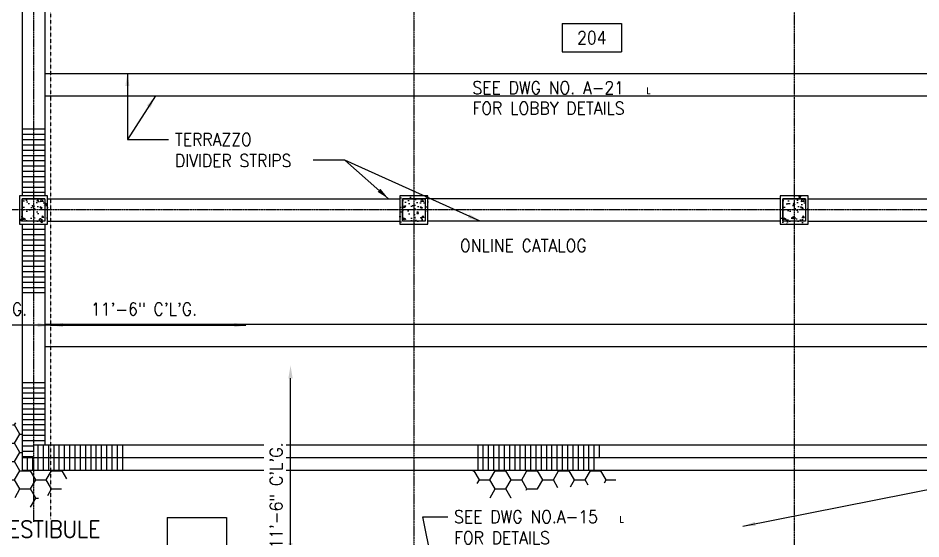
# Model space of a CAD drawing. Header units: inches. Extents: x 388 to 4053, y 352 to 2882.
# Drawn here: x 1736 to 2377, y 1354 to 1724 of the extents above; entities that cross this region are included whole.
import ezdxf
from ezdxf.enums import TextEntityAlignment as Align

# ---------------------------------------------------------------- set-up
doc = ezdxf.new("R2010")
doc.units = ezdxf.units.IN
doc.header["$LTSCALE"] = 0.5
doc.header["$MEASUREMENT"] = 0
doc.linetypes.add('CENTER', pattern=[3.25, 2.5, -0.25, 0.25, -0.25])
doc.linetypes.add('HIDDEN', pattern=[0.375, 0.25, -0.125])
for name, color, linetype in [('A-ANNO-TEXT', 7, 'Continuous'), ('A-COLS', 2, 'Continuous'), ('A-COLS-PATT', 8, 'Continuous'), ('A-FLOR-IDEN', 7, 'Continuous'), ('A-FLOR-LEVL', 2, 'Continuous'), ('A-FLOR-OVHD', 2, 'Continuous'), ('A-FLOR-PATT', 8, 'Continuous'), ('A-GRID', 8, 'CENTER'), ('A-WALL', 2, 'Continuous'), ('A-WALL-PATT', 8, 'Continuous')]:
    doc.layers.add(name, color=color, linetype=linetype)
doc.styles.add('ROMANS', font='romans.shx', dxfattribs={"width": 0.9})
doc.dimstyles.new('LD96', dxfattribs={"dimscale": 96, "dimtxt": 0.09375, "dimasz": 0.09375, "dimexe": 0.046875, "dimexo": 0.046875, "dimgap": 0.046875, "dimtad": 0, "dimdec": 4, "dimzin": 3, "dimdsep": 46, "dimlunit": 4, "dimtxsty": 'ROMANS', "dimcen": 0.046875, "dimaunit": 1, "dimadec": 0, "dimazin": 0, "dimtfac": 0.7, "dimtdec": 4, "dimtofl": 0, "dimtmove": 2, "dimatfit": 3, "dimfxl": 0, "dimfrac": 1, "dimtolj": 1, "dimtzin": 0, "dimarcsym": 0})
pattern_1 = [(0, (11.02, -1.4544), (0, 3.75), [])]
pattern_2 = [(0, (4.88, -0.8586), (11.25, 6.49519), [7.5, -15]), (120, (4.88, -0.8586), (-11.25, 6.49519), [7.5, -15]), (60, (4.88, -0.8586), (2e-08, 12.990381), [-15, 7.5])]
pattern_3 = [(50, (11.203, -0.822), (14.345204, -1.255043), [1.5, -16.5]), (355, (11.203, -0.822), (-2.77503, 15.04384), [1.2, -13.2]), (100.4514, (12.398, -0.927), (11.57019, 13.78879), [1.274804, -14.02284]), (46.1842, (11.203, 3.178), (21.34482, -3.31038), [2.25, -24.75]), (96.6356, (12.981, 2.902), (18.69325, 19.48236), [1.9122, -21.03426]), (351.1842, (11.203, 3.178), (18.69324, 19.48237), [1.8, -19.8]), (21, (13.203, 2.178), (11.93814, -8.05238), [1.5, -16.5]), (326, (13.203, 2.178), (4.86631, 14.503), [1.2, -13.2]), (71.4514, (14.197, 1.507), (16.80445, 6.45061), [1.274804, -14.02284]), (37.5, (11.2027, -0.8225), (0.243197, 6.657877), [0, -13.04, 0, -13.4, 0, -13.25]), (7.5, (11.203, -0.8225), (5.26139, 7.888234), [0, -7.64, 0, -12.74, 0, -5.05]), (327.5, (6.7427, -0.8225), (10.676449, -0.451097), [0, -5, 0, -15.6, 0, -20.7]), (317.5, (4.743, -0.822), (11.663723, 2.0021), [0, -6.5, 0, -10.36, 0, -14.7])]

# ---------------------------------------------------------------- blocks, each defined once
blk = doc.blocks.new('IDEN2')
for p, q in [((-0.2188, 0.1042), (0.2188, 0.1042)), ((-0.2188, 0.1042), (-0.2188, -0.1042)), ((0.2188, 0.1042), (0.2188, -0.1042)), ((-0.2188, -0.1042), (0.2188, -0.1042))]:
    blk.add_line(p, q)
at = {"style": 'ROMANS', "width": 0.9}
blk.add_attdef('#', text='', height=0.0938, dxfattribs=at).set_placement((0, 0), align=Align.MIDDLE_CENTER)
blk = doc.blocks.new('1')
for p, q in [((-8, 8), (8, 8)), ((-8, 8), (-8, -8)), ((8, 8), (8, -8)), ((-8, -8), (8, -8))]:
    blk.add_line(p, q)

msp = doc.modelspace()

# ---------------------------------------------------------------- hatches: boundary and pattern name
at = {"layer": 'A-COLS-PATT'}
h = msp.add_hatch(dxfattribs=at)
h.set_pattern_fill('AR-CONC', color=256, scale=2, style=0)
h.set_pattern_definition([(130, (2713.867, -791.055), (-14.345204, -1.255043), [1.5, -16.5]), (185, (2713.867, -791.055), (2.77503, 15.04384), [1.2, -13.2]), (79.5486, (2712.672, -791.159), (-11.57019, 13.78879), [1.2748, -14.02284]), (133.8158, (2713.867, -787.055), (-21.34482, -3.31038), [2.25, -24.75]), (83.3644, (2712.088, -787.33), (-18.69325, 19.48236), [1.9122, -21.03426]), (188.8158, (2713.867, -787.055), (-18.69324, 19.48237), [1.8, -19.8]), (159, (2711.867, -788.055), (-11.93814, -8.05238), [1.5, -16.5]), (214, (2711.867, -788.055), (-4.86631, 14.503), [1.2, -13.2]), (108.5486, (2710.872, -788.726), (-16.80445, 6.45061), [1.2748, -14.02284]), (142.5, (2713.867, -791.0546), (-0.243197, 6.657877), [0, -13.04, 0, -13.4, 0, -13.25]), (172.5, (2713.867, -791.0546), (-5.26139, 7.888234), [0, -7.64, 0, -12.74, 0, -5.05]), (212.5, (2718.327, -791.0546), (-10.676449, -0.451097), [0, -5, 0, -15.6, 0, -20.7]), (222.5, (2720.327, -791.055), (-11.663723, 2.0021), [0, -6.5, 0, -10.36, 0, -14.7])])
h.paths.add_polyline_path([(1755.08318, 1595.27553), (1755.08318, 1579.27553), (1739.08318, 1579.27553), (1739.08318, 1595.27553)])
h = msp.add_hatch(dxfattribs=at)
h.set_pattern_fill('AR-CONC', color=256, scale=2, style=0)
h.set_pattern_definition([(130, (2983.867, -791.055), (-14.345204, -1.255043), [1.5, -16.5]), (185, (2983.867, -791.055), (2.77503, 15.04384), [1.2, -13.2]), (79.5486, (2982.672, -791.159), (-11.57019, 13.78879), [1.2748, -14.02284]), (133.8158, (2983.867, -787.055), (-21.34482, -3.31038), [2.25, -24.75]), (83.3644, (2982.088, -787.33), (-18.69325, 19.48236), [1.9122, -21.03426]), (188.8158, (2983.867, -787.055), (-18.69324, 19.48237), [1.8, -19.8]), (159, (2981.867, -788.055), (-11.93814, -8.05238), [1.5, -16.5]), (214, (2981.867, -788.055), (-4.86631, 14.503), [1.2, -13.2]), (108.5486, (2980.872, -788.726), (-16.80445, 6.45061), [1.2748, -14.02284]), (142.5, (2983.867, -791.0546), (-0.243197, 6.657877), [0, -13.04, 0, -13.4, 0, -13.25]), (172.5, (2983.867, -791.0546), (-5.26139, 7.888234), [0, -7.64, 0, -12.74, 0, -5.05]), (212.5, (2988.327, -791.0546), (-10.676449, -0.451097), [0, -5, 0, -15.6, 0, -20.7]), (222.5, (2990.327, -791.055), (-11.663723, 2.0021), [0, -6.5, 0, -10.36, 0, -14.7])])
h.paths.add_polyline_path([(2025.08318, 1595.27553), (2025.08318, 1579.27553), (2009.08318, 1579.27553), (2009.08318, 1595.27553)])
h = msp.add_hatch(dxfattribs=at)
h.set_pattern_fill('AR-CONC', color=256, scale=2, style=0)
h.set_pattern_definition([(130, (3253.867, -791.055), (-14.345204, -1.255043), [1.5, -16.5]), (185, (3253.867, -791.055), (2.77503, 15.04384), [1.2, -13.2]), (79.5486, (3252.672, -791.159), (-11.57019, 13.78879), [1.2748, -14.02284]), (133.8158, (3253.867, -787.055), (-21.34482, -3.31038), [2.25, -24.75]), (83.3644, (3252.088, -787.33), (-18.69325, 19.48236), [1.9122, -21.03426]), (188.8158, (3253.867, -787.055), (-18.69324, 19.48237), [1.8, -19.8]), (159, (3251.867, -788.055), (-11.93814, -8.05238), [1.5, -16.5]), (214, (3251.867, -788.055), (-4.86631, 14.503), [1.2, -13.2]), (108.5486, (3250.872, -788.726), (-16.80445, 6.45061), [1.2748, -14.02284]), (142.5, (3253.867, -791.0546), (-0.243197, 6.657877), [0, -13.04, 0, -13.4, 0, -13.25]), (172.5, (3253.867, -791.0546), (-5.26139, 7.888234), [0, -7.64, 0, -12.74, 0, -5.05]), (212.5, (3258.327, -791.0546), (-10.676449, -0.451097), [0, -5, 0, -15.6, 0, -20.7]), (222.5, (3260.327, -791.055), (-11.663723, 2.0021), [0, -6.5, 0, -10.36, 0, -14.7])])
h.paths.add_polyline_path([(2295.08318, 1595.27553), (2295.08318, 1579.27553), (2279.08318, 1579.27553), (2279.08318, 1595.27553)])
at = {"layer": 'A-FLOR-PATT'}
h = msp.add_hatch(dxfattribs=at)
h.set_pattern_fill('LINE', color=256, scale=30, style=0)
h.set_pattern_definition(pattern_1)
h.paths.add_polyline_path([(1747.08318, 1647.65548), (1739.08318, 1647.65548), (1739.08318, 1597.27553), (1747.08318, 1597.27553)])
h.paths.add_polyline_path([(1755.08318, 1647.65548), (1747.08318, 1647.65548), (1747.08318, 1597.27553), (1755.08318, 1597.27553)])
h = msp.add_hatch(dxfattribs=at)
h.set_pattern_fill('LINE', color=256, scale=30, style=0)
h.set_pattern_definition(pattern_1)
h.paths.add_polyline_path([(1747.08318, 1577.27553), (1739.08318, 1577.27553), (1739.08318, 1527.28901), (1747.08318, 1527.28901)])
h.paths.add_polyline_path([(1755.08318, 1577.27553), (1747.08318, 1577.27553), (1747.08318, 1527.28901), (1755.08318, 1527.28901)])
h = msp.add_hatch(dxfattribs=at)
h.set_pattern_fill('LINE', color=256, scale=30, style=0)
h.set_pattern_definition([(0, (10.3912, -1.4544), (0, 3.75), [])])
h.paths.add_polyline_path([(1755.08318, 1467.15753), (1747.08318, 1467.15753), (1747.08318, 1420.27553), (1755.08318, 1420.27553)])
h.paths.add_polyline_path([(1747.08318, 1467.15753), (1739.08318, 1467.15753), (1739.08318, 1411.27553), (1747.08318, 1411.27553)])
h = msp.add_hatch(dxfattribs=at)
h.set_pattern_fill('HONEY', color=256, scale=60, style=0)
h.set_pattern_definition(pattern_2)
h.paths.add_polyline_path([(1739.08318, 1436.9585), (1732.56674, 1435.84919), (1730.82258, 1431.20417), (1723.26462, 1430.62355), (1719.77631, 1421.62381), (1721.81116, 1402.75343), (1719.77631, 1388.23773), (1731.40397, 1384.75398), (1745.06645, 1376.04456), (1747.08318, 1378.46149), (1747.08318, 1402.27553), (1739.08318, 1402.27553)])
h.paths.add_polyline_path([(1759.08318, 1402.27553), (1747.08318, 1402.27553), (1747.08318, 1378.46149), (1750.88029, 1383.01209), (1759.08318, 1384.97823)])
h.paths.add_polyline_path([(1774.10494, 1402.27553), (1759.08318, 1402.27553), (1759.08318, 1384.97823), (1765.41484, 1386.49586)])
h = msp.add_hatch(dxfattribs=at)
h.set_pattern_fill('LINE', color=256, scale=30, angle=90, style=0)
h.set_pattern_definition([(90, (10.3912, -1.4544), (-3.75, 2e-16), [])])
h.paths.add_polyline_path([(1813.51392, 1420.27553), (1759.08318, 1420.27553), (1759.08318, 1411.27553), (1813.51392, 1411.27553)])
h.paths.add_polyline_path([(1813.51392, 1411.27553), (1759.08318, 1411.27553), (1759.08318, 1402.27553), (1813.51392, 1402.27553)])
h.paths.add_polyline_path([(1759.08318, 1411.27553), (1747.08318, 1411.27553), (1747.08318, 1402.27553), (1759.08318, 1402.27553)])
h.paths.add_polyline_path([(1759.08318, 1420.27553), (1747.08318, 1420.27553), (1747.08318, 1411.27553), (1759.08318, 1411.27553)])
h.paths.add_polyline_path([(1747.08318, 1411.27553), (1739.08318, 1411.27553), (1739.08318, 1402.27553), (1747.08318, 1402.27553)])
h = msp.add_hatch(dxfattribs=at)
h.set_pattern_fill('LINE', color=256, scale=30, angle=90, style=0)
h.set_pattern_definition([(90, (7.654, -1.0402), (-3.75, 2e-16), [])])
h.paths.add_polyline_path([(2145.56168, 1411.27553), (2061.9883, 1411.27553), (2061.9883, 1402.27553), (2145.56168, 1402.27553)])
h.paths.add_polyline_path([(2145.56168, 1420.27553), (2061.9883, 1420.27553), (2061.9883, 1411.27553), (2145.56168, 1411.27553)])
h.paths.add_polyline_path([(2150.55115, 1420.27553), (2145.56168, 1420.27553), (2145.56168, 1411.27553), (2150.55115, 1411.27553)])
h = msp.add_hatch(dxfattribs=at)
h.set_pattern_fill('HONEY', color=256, scale=60, style=0)
h.set_pattern_definition(pattern_2)
h.paths.add_polyline_path([(2161.47712, 1402.27553), (2058.89114, 1402.27553), (2064.73603, 1385.73651), (2080.54592, 1378.71901), (2094.01361, 1388.07567), (2133.8311, 1390.99962), (2160.18092, 1394.50837)])
at = {"layer": 'A-WALL-PATT'}
h = msp.add_hatch(dxfattribs=at)
h.set_pattern_fill('AR-CONC', color=256, scale=2, style=0)
h.set_pattern_definition(pattern_3)
h.paths.add_polyline_path([(1757.08318, 1597.27553), (1737.08318, 1597.27553), (1737.08318, 1577.27553), (1757.08318, 1577.27553)])
h = msp.add_hatch(dxfattribs=at)
h.set_pattern_fill('AR-CONC', color=256, scale=2, style=0)
h.set_pattern_definition(pattern_3)
h.paths.add_polyline_path([(2027.08318, 1597.27553), (2007.08318, 1597.27553), (2007.08318, 1577.27553), (2027.08318, 1577.27553)])
h = msp.add_hatch(dxfattribs=at)
h.set_pattern_fill('AR-CONC', color=256, scale=2, style=0)
h.set_pattern_definition(pattern_3)
h.paths.add_polyline_path([(2297.08318, 1597.27553), (2277.08318, 1597.27553), (2277.08318, 1577.27553), (2297.08318, 1577.27553)])

# ---------------------------------------------------------------- linework, layer by layer
at = {"layer": 'A-ANNO-TEXT'}
for points in [[(1889.64259, 1507.01135), (1898.64259, 1505.51135), (1889.64259, 1504.01135)], [(1928.0406, 1467.73393), (1929.5406, 1476.73393), (1931.0406, 1467.73393)]]:
    msp.add_solid(points, dxfattribs=at)
at = {"layer": 'A-FLOR-LEVL'}
for p, q in [((1739.08318, 1847.27553), (1739.08318, 1597.27553)), ((1755.08318, 1847.27553), (1755.08318, 1597.27553)), ((1755.08318, 1684.27553), (2549.08318, 1684.27553)), ((1755.08318, 1668.27553), (2549.08318, 1668.27553)), ((1757.08318, 1595.27553), (2007.08318, 1595.27553)), ((2277.08318, 1595.27553), (2027.08318, 1595.27553)), ((2297.08318, 1595.27553), (2547.08318, 1595.27553)), ((1739.08318, 1577.27553), (1739.08318, 1402.27553)), ((1755.08318, 1577.27553), (1755.08318, 1420.27553)), ((1757.08318, 1579.27553), (2007.08318, 1579.27553)), ((2277.08318, 1579.27553), (2027.08318, 1579.27553)), ((2297.08318, 1579.27553), (2547.08318, 1579.27553)), ((1755.08318, 1506.27553), (2549.08318, 1506.27553)), ((1755.08318, 1490.27553), (2549.08318, 1490.27553)), ((1910.48036, 1420.27553), (1747.08318, 1420.27553)), ((2557.08318, 1420.27553), (1926.55179, 1420.27553)), ((1910.48036, 1402.27553), (1739.08318, 1402.27553)), ((2565.08318, 1402.27553), (1926.55179, 1402.27553))]:
    msp.add_line(p, q, dxfattribs=at)
at = {"layer": 'A-FLOR-OVHD', "linetype": 'HIDDEN'}
msp.add_line((1759.08318, 1847.27553), (1759.08318, 1367.79181), dxfattribs=at)
at = {"layer": 'A-FLOR-PATT'}
for p, q in [((1910.48036, 1411.27553), (1739.08318, 1411.27553)), ((2565.08318, 1411.27553), (1926.55179, 1411.27553))]:
    msp.add_line(p, q, dxfattribs=at)
at = {"layer": 'A-GRID'}
for p, q in [((1747.08318, 2833.64311), (1747.08318, 1365.8528)), ((2017.08318, 2833.64311), (2017.08318, 1189.96909)), ((2287.08318, 2328.80213), (2287.08318, 1267.35426)), ((4004.54291, 1587.27553), (510.08318, 1587.27553))]:
    msp.add_line(p, q, dxfattribs=at)
at = {"layer": 'A-WALL'}
for p, q in [((1757.08318, 1597.27553), (1737.08318, 1597.27553)), ((1737.08318, 1597.27553), (1737.08318, 1577.27553)), ((1757.08318, 1577.27553), (1757.08318, 1597.27553)), ((2027.08318, 1597.27553), (2007.08318, 1597.27553)), ((2007.08318, 1597.27553), (2007.08318, 1577.27553)), ((2027.08318, 1577.27553), (2027.08318, 1597.27553)), ((2297.08318, 1597.27553), (2277.08318, 1597.27553)), ((2277.08318, 1597.27553), (2277.08318, 1577.27553)), ((2297.08318, 1577.27553), (2297.08318, 1597.27553)), ((1739.08318, 1595.27553), (1755.08318, 1595.27553)), ((1739.08318, 1579.27553), (1739.08318, 1595.27553)), ((1755.08318, 1595.27553), (1755.08318, 1579.27553)), ((2009.08318, 1595.27553), (2025.08318, 1595.27553)), ((2009.08318, 1579.27553), (2009.08318, 1595.27553)), ((2025.08318, 1595.27553), (2025.08318, 1579.27553)), ((2279.08318, 1595.27553), (2295.08318, 1595.27553)), ((2279.08318, 1579.27553), (2279.08318, 1595.27553)), ((2295.08318, 1595.27553), (2295.08318, 1579.27553)), ((1737.08318, 1577.27553), (1757.08318, 1577.27553)), ((1755.08318, 1579.27553), (1739.08318, 1579.27553)), ((2007.08318, 1577.27553), (2027.08318, 1577.27553)), ((2025.08318, 1579.27553), (2009.08318, 1579.27553)), ((2277.08318, 1577.27553), (2297.08318, 1577.27553)), ((2295.08318, 1579.27553), (2279.08318, 1579.27553))]:
    msp.add_line(p, q, dxfattribs=at)

# ---------------------------------------------------------------- block references
at = {"layer": 'A-COLS', "extrusion": (0, 0, -1), "zscale": -1}
for p in [(-1747.08318, 1587.27553), (-2017.08318, 1587.27553), (-2287.08318, 1587.27553)]:
    msp.add_blockref('1', p, dxfattribs=at)
at = {"layer": 'A-FLOR-IDEN', "xscale": 96, "yscale": 96, "zscale": 96}
msp.add_blockref('IDEN2', (2143.42802, 1709.63122), dxfattribs=at).add_auto_attribs({'#': '204'})
msp.add_blockref('IDEN2', (1862.99655, 1358.76477), dxfattribs=at)

# ---------------------------------------------------------------- texts
at = {"layer": 'A-ANNO-TEXT', "style": 'ROMANS', "width": 0.9}
for s, height, p in [('SEE DWG NO. A-21', 9, (2058.68679, 1669.60859)), ('L', 4.5, (2182.19367, 1669.73577)), ('FOR LOBBY DETAILS', 9, (2058.68679, 1655.03716)), ('ONLINE CATALOG', 9, (2049.84302, 1557.44686)), ('9\'-0" C\'L\'G.', 9, (1674.13747, 1512.36377)), ('11\'-6" C\'L\'G.', 9, (1787.826, 1512.36377)), ('L', 4.5, (2163.06139, 1365.2719))]:
    msp.add_text(s, height=height, dxfattribs=at).set_placement(p)
msp.add_text('11\'-6" C\'L\'G.', height=9, rotation=90, dxfattribs=at).set_placement((1923.87287, 1346.81361))
at = {"layer": 'A-ANNO-TEXT', "char_height": 9, "attachment_point": 1, "style": 'ROMANS'}
for s, insert in [('\\A1;TERRAZZO\\PDIVIDER STRIPS', (1847.51247, 1641.80167)), ('SEE DWG NO.A-15\\PFOR DETAILS', (2045.66099, 1373.94952))]:
    msp.add_mtext(s, dxfattribs=dict(at, insert=insert))
at = {"layer": 'A-FLOR-IDEN', "style": 'ROMANS', "width": 0.9}
msp.add_text('VESTIBULE', height=12, dxfattribs=at).set_placement((1720.55934, 1354.6031))

# ---------------------------------------------------------------- leaders
at = {"layer": 'A-ANNO-TEXT', "annotation_type": 0, "has_hookline": 1, "hookline_direction": 0}
for points, text_width in [([(1813.72102, 1684.27553), (1813.72102, 1637.30167), (1843.01247, 1637.30167)], 91.02857), ([(2250.6093, 1362.61167), (2391.73778, 1390.61199), (2400.14941, 1390.61199)], 52.07143), ([(2044.32061, 1265.95629), (2023.46715, 1369.44952), (2041.16099, 1369.44952)], 114.94286)]:
    msp.add_leader(points, dimstyle='LD96', override={"dimgap": 0.046875, "dimtad": 0}, dxfattribs=dict(at, text_width=text_width))
at = {"layer": 'A-ANNO-TEXT'}
for points in [[(1833.7189, 1668.27553), (1813.72102, 1637.30167)], [(2064.23901, 1579.27553), (1968.06438, 1622.67603), (1945.53251, 1622.67603)], [(1999.08165, 1595.27553), (1968.06438, 1622.67603)], [(1759.08318, 1505.51135), (1632.27615, 1505.51135)], [(1759.08318, 1505.51135), (1897.73429, 1505.51135)], [(1929.5406, 1341.77553), (1929.5406, 1467.73393)]]:
    msp.add_leader(points, dimstyle='LD96', override={"dimgap": 0.046875, "dimtad": 0}, dxfattribs=at)

doc.saveas('drawing.dxf')
